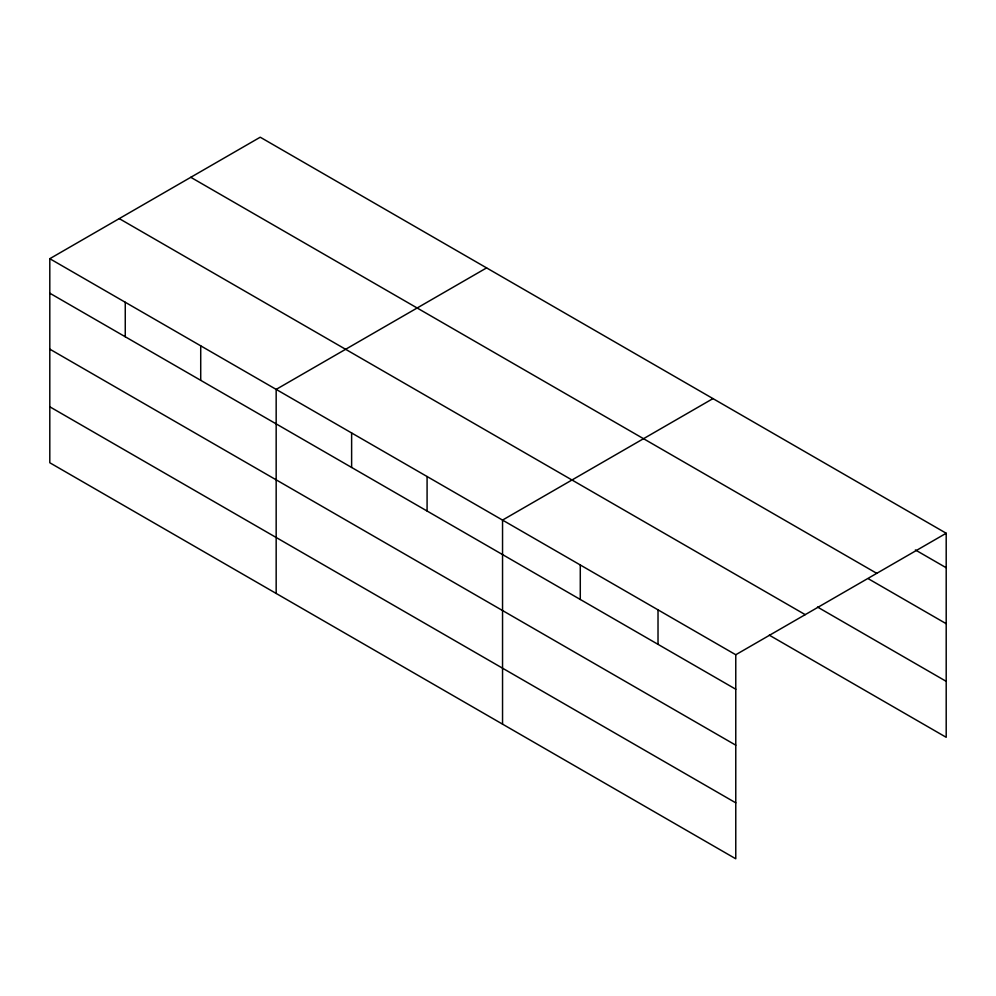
<?xml version="1.0" encoding="UTF-8"?>
<svg xmlns="http://www.w3.org/2000/svg" width="996" height="996" viewBox="0 0 996 996"><rect width="100%" height="100%" fill="white"/><g stroke="black" fill="none" stroke-linecap="round" stroke-linejoin="round"><path stroke-width="1.49" d="M49.8 258.699L735.77 654.745L735.77 858.789L49.8 462.754L49.8 258.699L260.23 137.211L946.2 533.246L946.2 737.301L769.273 635.149M486.596 267.899L276.166 389.399L276.166 593.442M712.974 398.599L502.544 520.086L502.544 724.142M735.77 654.745L946.2 533.246M915.374 549.941L946.2 567.745M190.784 177.3L876.754 573.347M868.462 578.813L946.2 623.695M817.517 607.05L946.2 681.339M119.246 218.61L805.216 614.644M49.8 293.198L735.77 689.232M49.8 349.148L735.77 745.182M49.8 406.791L735.77 802.838M658.02 609.863L658.02 644.35M580.282 564.969L580.282 599.468M427.085 476.524L427.085 511.01M351.625 432.961L351.625 467.448M200.719 345.836L200.719 380.323M125.259 302.261L125.259 336.76"/></g></svg>
